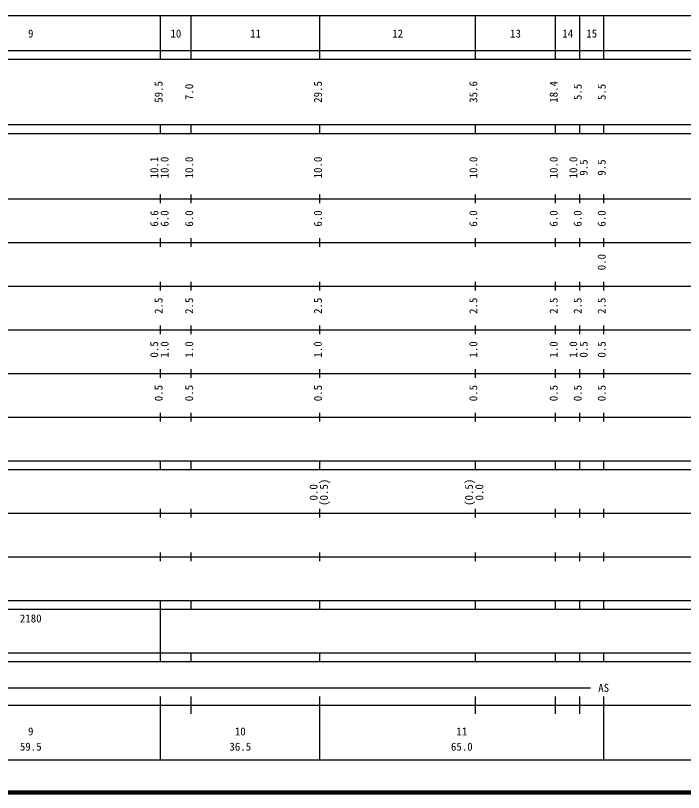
# Model space of a CAD drawing. Units: millimetres on the paper, enlarged 1000 times. Extents: x 40000 to 680000, y 20000 to 380000.
# Drawn here: x 298264 to 451277, y 20000 to 198000 of the extents above; entities that cross this region are included whole.
import ezdxf
from ezdxf.enums import TextEntityAlignment as Align

# ---------------------------------------------------------------- set-up
doc = ezdxf.new("R2010")
doc.units = ezdxf.units.MM
doc.header["$LTSCALE"] = 1000
doc.layers.add('M-TTL', color=2, linetype='Continuous', lineweight=140)
doc.layers.add('M-TTL-BAND', color=7, linetype='Continuous', lineweight=25)
doc.styles.add('ＭＳ ゴシック', font='')
doc.styles.get('ＭＳ ゴシック').set_extended_font_data('MS Gothic')

msp = doc.modelspace()

# ---------------------------------------------------------------- linework, layer by layer
at = {"layer": 'M-TTL'}
msp.add_line((40000, 20000), (680000, 20000), dxfattribs=at)
at = {"layer": 'M-TTL-BAND'}
for p, q in [((68000, 198000), (579000, 198000)), ((331500, 188000), (331500, 198000)), ((338500, 188000), (338500, 198000)), ((368000, 188000), (368000, 198000)), ((403600, 188000), (403600, 198000)), ((422000, 188000), (422000, 198000)), ((427500, 188000), (427500, 198000)), ((433000, 188000), (433000, 198000)), ((40000, 190000), (579000, 190000)), ((40000, 188000), (579000, 188000)), ((40000, 173000), (579000, 173000)), ((331500, 171000), (331500, 173000)), ((338500, 171000), (338500, 173000)), ((368000, 171000), (368000, 173000)), ((403600, 171000), (403600, 173000)), ((422000, 171000), (422000, 173000)), ((427500, 171000), (427500, 173000)), ((433000, 171000), (433000, 173000)), ((40000, 171000), (579000, 171000)), ((331500, 155000), (331500, 157000)), ((338500, 155000), (338500, 157000)), ((368000, 155000), (368000, 157000)), ((403600, 155000), (403600, 157000)), ((422000, 155000), (422000, 157000)), ((427500, 155000), (427500, 157000)), ((433000, 155000), (433000, 157000)), ((40000, 156000), (579000, 156000)), ((46000, 146000), (579000, 146000)), ((331500, 145000), (331500, 147000)), ((338500, 145000), (338500, 147000)), ((368000, 145000), (368000, 147000)), ((403600, 145000), (403600, 147000)), ((422000, 145000), (422000, 147000)), ((427500, 145000), (427500, 147000)), ((433000, 145000), (433000, 147000)), ((52000, 136000), (579000, 136000)), ((331500, 135000), (331500, 137000)), ((338500, 135000), (338500, 137000)), ((368000, 135000), (368000, 137000)), ((403600, 135000), (403600, 137000)), ((422000, 135000), (422000, 137000)), ((427500, 135000), (427500, 137000)), ((433000, 135000), (433000, 137000)), ((331500, 125000), (331500, 127000)), ((338500, 125000), (338500, 127000)), ((368000, 125000), (368000, 127000)), ((403600, 125000), (403600, 127000)), ((422000, 125000), (422000, 127000)), ((427500, 125000), (427500, 127000)), ((433000, 125000), (433000, 127000)), ((46000, 126000), (579000, 126000)), ((52000, 116000), (579000, 116000)), ((331500, 115000), (331500, 117000)), ((338500, 115000), (338500, 117000)), ((368000, 115000), (368000, 117000)), ((403600, 115000), (403600, 117000)), ((422000, 115000), (422000, 117000)), ((427500, 115000), (427500, 117000)), ((433000, 115000), (433000, 117000)), ((331500, 105000), (331500, 107000)), ((338500, 105000), (338500, 107000)), ((368000, 105000), (368000, 107000)), ((403600, 105000), (403600, 107000)), ((422000, 105000), (422000, 107000)), ((427500, 105000), (427500, 107000)), ((433000, 105000), (433000, 107000)), ((46000, 106000), (579000, 106000)), ((40000, 96000), (579000, 96000)), ((331500, 94000), (331500, 96000)), ((338500, 94000), (338500, 96000)), ((368000, 94000), (368000, 96000)), ((403600, 94000), (403600, 96000)), ((422000, 94000), (422000, 96000)), ((427500, 94000), (427500, 96000)), ((433000, 94000), (433000, 96000)), ((40000, 94000), (579000, 94000)), ((49000, 84000), (579000, 84000)), ((331500, 83000), (331500, 85000)), ((338500, 83000), (338500, 85000)), ((368000, 83000), (368000, 85000)), ((403600, 83000), (403600, 85000)), ((422000, 83000), (422000, 85000)), ((427500, 83000), (427500, 85000)), ((433000, 83000), (433000, 85000)), ((331500, 73000), (331500, 75000)), ((338500, 73000), (338500, 75000)), ((368000, 73000), (368000, 75000)), ((403600, 73000), (403600, 75000)), ((422000, 73000), (422000, 75000)), ((427500, 73000), (427500, 75000)), ((433000, 73000), (433000, 75000)), ((40000, 74000), (579000, 74000)), ((40000, 64000), (579000, 64000)), ((331500, 62000), (331500, 64000)), ((338500, 62000), (338500, 64000)), ((368000, 62000), (368000, 64000)), ((403600, 62000), (403600, 64000)), ((422000, 62000), (422000, 64000)), ((427500, 62000), (427500, 64000)), ((433000, 62000), (433000, 64000)), ((40000, 62000), (579000, 62000)), ((331500, 52000), (331500, 62000)), ((40000, 52000), (579000, 52000)), ((331500, 50000), (331500, 52000)), ((338500, 50000), (338500, 52000)), ((368000, 50000), (368000, 52000)), ((403600, 50000), (403600, 52000)), ((422000, 50000), (422000, 52000)), ((427500, 50000), (427500, 52000)), ((433000, 50000), (433000, 52000)), ((40000, 50000), (579000, 50000)), ((273000, 44000), (430000, 44000)), ((331500, 27500), (331500, 42000)), ((338500, 38000), (338500, 42000)), ((368000, 27500), (368000, 42000)), ((403600, 38000), (403600, 42000)), ((422000, 38000), (422000, 42000)), ((427500, 38000), (427500, 42000)), ((433000, 27500), (433000, 42000)), ((40000, 40000), (579000, 40000)), ((68000, 27500), (579000, 27500))]:
    msp.add_line(p, q, dxfattribs=at)

# ---------------------------------------------------------------- texts
at = {"layer": 'M-TTL-BAND', "style": 'ＭＳ ゴシック'}
for s, p in [('9', (301750, 192405)), ('10', (335000, 192405)), ('11', (353250, 192405)), ('12', (385800, 192405)), ('13', (412800, 192405)), ('14', (424750, 192405)), ('15', (430250, 192405)), ('AS', (433000, 42500)), ('9', (301750, 32523)), ('10', (349750, 32523)), ('11', (400500, 32523)), ('59.5', (301750, 29033)), ('36.5', (349750, 29033)), ('65.0', (400500, 29033))]:
    msp.add_text(s, height=1833, dxfattribs=at).set_placement(p, align=Align.BOTTOM_CENTER)
for s, p in [('59.5', (332500, 180500)), ('7.0', (339500, 180500)), ('29.5', (369000, 180500)), ('35.6', (404600, 180500)), ('18.4', (423000, 180500)), ('5.5', (428500, 180500)), ('5.5', (434000, 180500)), ('10.1', (331500, 163174)), ('10.0', (333870, 163174)), ('10.0', (339500, 163174)), ('10.0', (369000, 163174)), ('10.0', (404600, 163174)), ('10.0', (423000, 163174)), ('10.0', (427500, 163174)), ('9.5', (429870, 163174)), ('9.5', (434000, 163174)), ('6.6', (331500, 151500)), ('6.0', (333870, 151500)), ('6.0', (339500, 151500)), ('6.0', (369000, 151500)), ('6.0', (404600, 151500)), ('6.0', (423000, 151500)), ('6.0', (428500, 151500)), ('6.0', (434000, 151500)), ('0.0', (434000, 141500)), ('2.5', (332500, 131500)), ('2.5', (339500, 131500)), ('2.5', (369000, 131500)), ('2.5', (404600, 131500)), ('2.5', (423000, 131500)), ('2.5', (428500, 131500)), ('2.5', (434000, 131500)), ('0.5', (331500, 121500)), ('1.0', (333870, 121500)), ('1.0', (339500, 121500)), ('1.0', (369000, 121500)), ('1.0', (404600, 121500)), ('1.0', (423000, 121500)), ('1.0', (427500, 121500)), ('0.5', (429870, 121500)), ('0.5', (434000, 121500)), ('0.5', (332500, 111500)), ('0.5', (339500, 111500)), ('0.5', (369000, 111500)), ('0.5', (404600, 111500)), ('0.5', (423000, 111500)), ('0.5', (428500, 111500)), ('0.5', (434000, 111500)), ('(0.5)', (370370, 88764)), ('(0.5)', (403600, 88764)), ('0.0', (368000, 88764)), ('0.0', (405970, 88764))]:
    msp.add_text(s, height=1833, rotation=90, dxfattribs=at).set_placement(p, align=Align.BOTTOM_CENTER)
msp.add_text('2180', height=1833, dxfattribs=at).set_placement((299250, 58405), align=Align.BOTTOM_LEFT)

doc.saveas('drawing.dxf')
